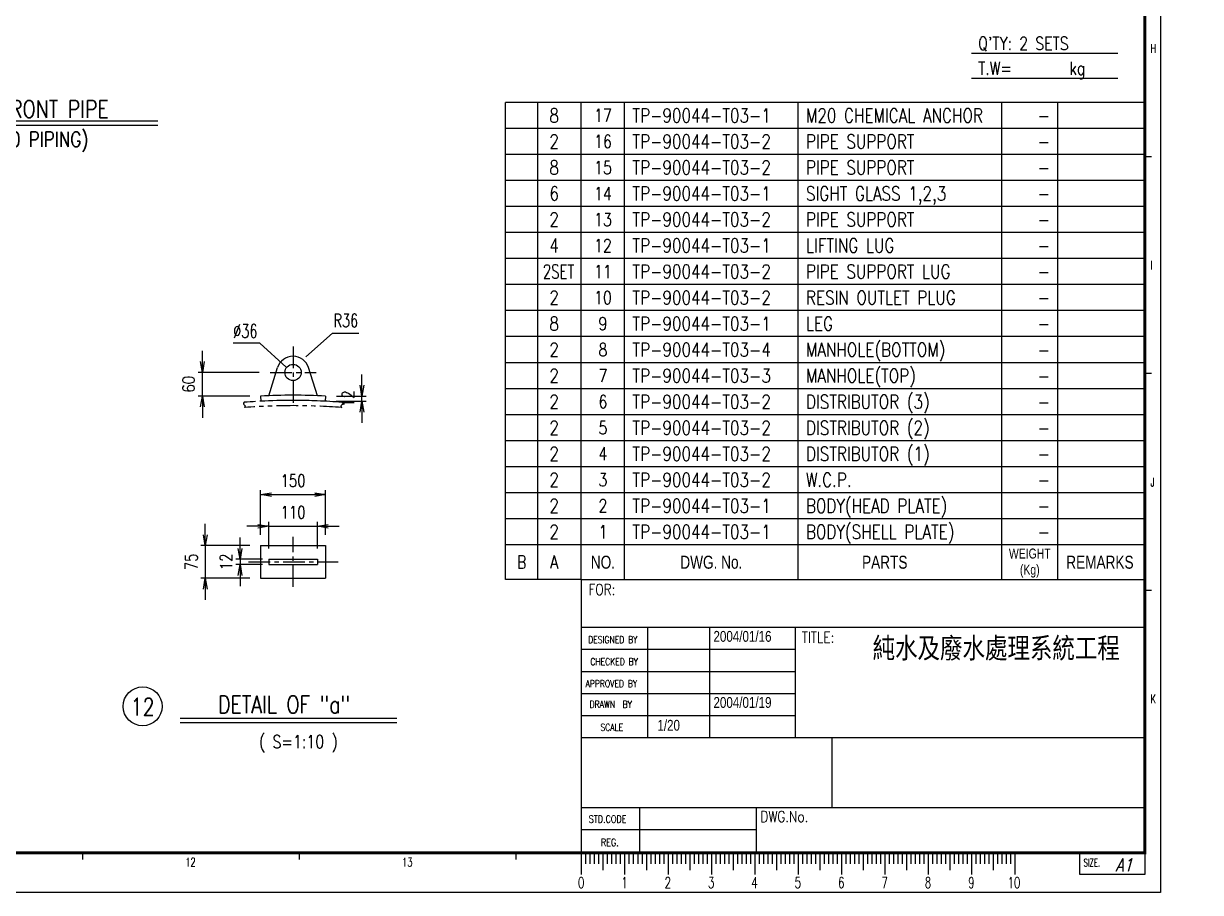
# Model space of a CAD drawing. Extents: x 0 to 36769, y -42 to 11490.
# Drawn here: x 10814 to 16243, y 0 to 4007 of the extents above; entities that cross this region are included whole.
import ezdxf
from ezdxf.enums import TextEntityAlignment as Align

# ---------------------------------------------------------------- set-up
doc = ezdxf.new("R2010")
doc.units = 0
doc.header["$LTSCALE"] = 160
doc.header["$MEASUREMENT"] = 0
doc.linetypes.add('CENTER', pattern=[2, 1.25, -0.25, 0.25, -0.25])
doc.linetypes.add('PHANTOM', pattern=[2.5, 1.25, -0.25, 0.25, -0.25, 0.25, -0.25])
doc.layers.get('0').update_dxf_attribs({"linetype": 'CONTINUOUS'})
doc.layers.get('DEFPOINTS').update_dxf_attribs({"linetype": 'CONTINUOUS'})
for name, color, linetype in [('DIM', 7, 'CONTINUOUS'), ('EQI', 3, 'CONTINUOUS'), ('T-F', 7, 'CONTINUOUS'), ('T-N', 4, 'CONTINUOUS'), ('TEXT', 7, 'CONTINUOUS'), ('TPW', 7, 'CONTINUOUS'), ('ZL', 5, 'CONTINUOUS'), ('枠サブ', 7, 'CONTINUOUS'), ('機器', 3, 'CONTINUOUS')]:
    doc.layers.add(name, color=color, linetype=linetype)
doc.styles.add('CHINA', font='ROMANS', dxfattribs={"bigfont": 'LSP'})
doc.styles.add('NMS', font='romans.shx', dxfattribs={"width": 0.7, "bigfont": 'EXTFONT.shx'})
doc.styles.add('NMS2', font='romans.shx', dxfattribs={"width": 0.7})
doc.styles.add('NMS3', font='romanc.shx', dxfattribs={"width": 0.7})
doc.styles.add('ROMANSEXTFONT', font='romans.shx', dxfattribs={"width": 0.8, "bigfont": 'extfont.shx'})
doc.styles.add('ゴシック', font='MS PGothic.ttf', dxfattribs={"width": 0.8})
doc.styles.add('明朝', font='SIMPLEX', dxfattribs={"width": 0.8})
doc.dimstyles.new('5', dxfattribs={"dimscale": 20, "dimtxt": 2.8, "dimasz": 2.5, "dimexe": 1, "dimexo": 2.5, "dimgap": 0.8, "dimtad": 1, "dimdec": 1, "dimlfac": 0.25, "dimzin": 9, "dimdsep": 46, "dimtxsty": 'ROMANSEXTFONT', "dimblk": 'OPEN', "dimcen": -0.6, "dimclrd": 256, "dimclre": 256, "dimclrt": 2, "dimadec": 0, "dimazin": 0, "dimtfac": 1, "dimtdec": 1, "dimtmove": 1, "dimatfit": 3, "dimldrblk": 'OPEN', "dimfxl": 0, "dimtvp": 1, "dimtolj": 1, "dimtzin": 9, "dimarcsym": 0})
doc.dimstyles.get("Standard").update_dxf_attribs({"dimscale": 20, "dimtxt": 2.8, "dimasz": 2.5, "dimexe": 1, "dimexo": 2.5, "dimgap": 0.8, "dimtad": 1, "dimdec": 0, "dimrnd": 0.5, "dimzin": 9, "dimdsep": 46, "dimtxsty": 'ROMANSEXTFONT', "dimblk": 'OPEN', "dimcen": -0.6, "dimclrd": 256, "dimclre": 256, "dimclrt": 2, "dimadec": 0, "dimazin": 0, "dimtfac": 1, "dimtdec": 0, "dimtmove": 1, "dimatfit": 3, "dimldrblk": 'OPEN', "dimfxl": 0, "dimtvp": 1, "dimtolj": 1, "dimtzin": 9, "dimarcsym": 0})

# ---------------------------------------------------------------- blocks, each defined once
blk = doc.blocks.new('_OPEN')
at = {"color": 0, "linetype": 'ByBlock'}
for p, q in [((-1, 0.17), (0, 0)), ((0, 0), (-1, -0.17)), ((0, 0), (-1, 0))]:
    blk.add_line(p, q, dxfattribs=at)
blk = doc.blocks.new('*D70')
at = {"linetype": 'ByBlock'}
for p, q in [((11907.3, 1649.3), (11907.3, 1854.8)), ((12207.3, 1649.3), (12207.3, 1854.8)), ((11907.3, 1834.8), (12207.3, 1834.8)), ((11907.3, 1599.3), (11907.3, 1599.3))]:
    blk.add_line(p, q, dxfattribs=at)
at = {"layer": 'DEFPOINTS', "linetype": 'ByBlock'}
for p in [(11907.3, 1599.3), (12207.3, 1599.3)]:
    blk.add_point(p, dxfattribs=at)
at = {"linetype": 'ByBlock', "xscale": 50, "yscale": 50, "zscale": 50, "rotation": 180}
blk.add_blockref('_OPEN', (11907.3, 1834.8), dxfattribs=at)
at = {"linetype": 'ByBlock', "xscale": 50, "yscale": 50, "zscale": 50}
blk.add_blockref('_OPEN', (12207.3, 1834.8), dxfattribs=at)
at = {"color": 2, "linetype": 'ByBlock', "insert": (12057.3, 1898.8), "char_height": 56, "attachment_point": 5, "style": 'ROMANSEXTFONT'}
blk.add_mtext('150', dxfattribs=at)
blk = doc.blocks.new('*D69')
at = {"linetype": 'ByBlock'}
for p, q in [((11894.8, 1689), (11844.8, 1689)), ((11944.8, 1586.3), (11944.8, 1709)), ((11944.8, 1689), (12169.8, 1689)), ((12169.8, 1586.3), (12169.8, 1709)), ((12219.8, 1689), (12269.8, 1689))]:
    blk.add_line(p, q, dxfattribs=at)
at = {"layer": 'DEFPOINTS', "linetype": 'ByBlock'}
for p in [(11944.8, 1536.3), (12169.8, 1536.3)]:
    blk.add_point(p, dxfattribs=at)
at = {"linetype": 'ByBlock', "xscale": 50, "yscale": 50, "zscale": 50}
blk.add_blockref('_OPEN', (11944.8, 1689), dxfattribs=at)
at = {"linetype": 'ByBlock', "xscale": 50, "yscale": 50, "zscale": 50, "rotation": 180}
blk.add_blockref('_OPEN', (12169.8, 1689), dxfattribs=at)
at = {"color": 2, "linetype": 'ByBlock', "insert": (12057.3, 1753), "char_height": 56, "attachment_point": 5, "style": 'ROMANSEXTFONT'}
blk.add_mtext('110', dxfattribs=at)
blk = doc.blocks.new('OPEN')
blk = doc.blocks.new('*D68')
at = {"linetype": 'ByBlock'}
for p, q in [((11639.3, 2447.7), (11639.3, 2497.7)), ((11901.1, 2397.7), (11619.3, 2397.7)), ((11639.3, 2289), (11639.3, 2397.7)), ((11857.3, 2289), (11619.3, 2289)), ((11639.3, 2239), (11639.3, 2189))]:
    blk.add_line(p, q, dxfattribs=at)
at = {"layer": 'DEFPOINTS', "linetype": 'ByBlock'}
for p in [(11951.1, 2397.7), (11907.3, 2289)]:
    blk.add_point(p, dxfattribs=at)
at = {"linetype": 'ByBlock', "xscale": 50, "yscale": 50, "zscale": 50}
for p, rotation in [((11639.3, 2397.7), 270), ((11639.3, 2289), 90)]:
    blk.add_blockref('_OPEN', p, dxfattribs=dict(at, rotation=rotation))
at = {"color": 2, "linetype": 'ByBlock', "insert": (11575.3, 2343.4), "char_height": 56, "attachment_point": 5, "rotation": 90, "style": 'ROMANSEXTFONT'}
blk.add_mtext('60', dxfattribs=at)
blk = doc.blocks.new('*D67')
at = {"linetype": 'ByBlock'}
for p, q in [((11812.7, 1586.3), (11812.7, 1636.3)), ((11916, 1536.3), (11792.7, 1536.3)), ((11812.7, 1536.3), (11812.7, 1512.3)), ((11916, 1512.3), (11792.7, 1512.3)), ((11812.7, 1462.3), (11812.7, 1412.3))]:
    blk.add_line(p, q, dxfattribs=at)
at = {"layer": 'DEFPOINTS', "linetype": 'ByBlock'}
for p in [(11966, 1536.3), (11966, 1512.3)]:
    blk.add_point(p, dxfattribs=at)
at = {"linetype": 'ByBlock', "xscale": 50, "yscale": 50, "zscale": 50}
for p, rotation in [((11812.7, 1536.3), 270), ((11812.7, 1512.3), 90)]:
    blk.add_blockref('_OPEN', p, dxfattribs=dict(at, rotation=rotation))
at = {"color": 2, "linetype": 'ByBlock', "insert": (11748.7, 1524.3), "char_height": 56, "attachment_point": 5, "rotation": 90, "style": 'ROMANSEXTFONT'}
blk.add_mtext('12', dxfattribs=at)
blk = doc.blocks.new('*D66')
at = {"linetype": 'ByBlock'}
for p, q in [((11652.2, 1649.3), (11652.2, 1699.3)), ((11857.3, 1599.3), (11632.2, 1599.3)), ((11652.2, 1599.3), (11652.2, 1449.3)), ((11857.3, 1449.3), (11632.2, 1449.3)), ((11652.2, 1399.3), (11652.2, 1349.3))]:
    blk.add_line(p, q, dxfattribs=at)
at = {"layer": 'DEFPOINTS', "linetype": 'ByBlock'}
for p in [(11907.3, 1599.3), (11907.3, 1449.3)]:
    blk.add_point(p, dxfattribs=at)
at = {"linetype": 'ByBlock', "xscale": 50, "yscale": 50, "zscale": 50}
for p, rotation in [((11652.2, 1599.3), 270), ((11652.2, 1449.3), 90)]:
    blk.add_blockref('_OPEN', p, dxfattribs=dict(at, rotation=rotation))
at = {"color": 2, "linetype": 'ByBlock', "insert": (11588.2, 1524.3), "char_height": 56, "attachment_point": 5, "rotation": 90, "style": 'ROMANSEXTFONT'}
blk.add_mtext('75', dxfattribs=at)
blk = doc.blocks.new('*D65')
at = {"linetype": 'ByBlock'}
for p, q in [((12375.2, 2339), (12375.2, 2389)), ((12257.3, 2289), (12395.2, 2289)), ((12375.2, 2265.1), (12375.2, 2289)), ((12256.1, 2265.1), (12395.2, 2265.1)), ((12375.2, 2215.1), (12375.2, 2165.1))]:
    blk.add_line(p, q, dxfattribs=at)
at = {"layer": 'DEFPOINTS', "linetype": 'ByBlock'}
for p in [(12207.3, 2289), (12206.1, 2265.1)]:
    blk.add_point(p, dxfattribs=at)
at = {"linetype": 'ByBlock', "xscale": 50, "yscale": 50, "zscale": 50}
for p, rotation in [((12375.2, 2289), 270), ((12375.2, 2265.1), 90)]:
    blk.add_blockref('_OPEN', p, dxfattribs=dict(at, rotation=rotation))
at = {"color": 2, "linetype": 'ByBlock', "insert": (12311.2, 2277.1), "char_height": 56, "attachment_point": 5, "rotation": 90, "style": 'ROMANSEXTFONT'}
blk.add_mtext('12', dxfattribs=at)
blk = doc.blocks.new('*D6')
at = {"linetype": 'ByBlock'}
for p, q in [((28001.5, 2365.3), (27962.7, 2396.9)), ((28040.2, 2333.7), (28582.7, 1891.3)), ((28621.5, 1859.7), (28660.2, 1828.1)), ((0, 0), (0, 0)), ((0, 0), (0, 0))]:
    blk.add_line(p, q, dxfattribs=at)
at = {"layer": 'DEFPOINTS', "linetype": 'ByBlock'}
for p in [(28040.2, 2333.7), (28582.7, 1891.3)]:
    blk.add_point(p, dxfattribs=at)
at = {"linetype": 'ByBlock', "xscale": 50, "yscale": 50, "zscale": 50}
for p, rotation in [((28040.2, 2333.7), 320.8027766848937), ((28582.7, 1891.3), 140.8027766848942)]:
    blk.add_blockref('_OPEN', p, dxfattribs=dict(at, rotation=rotation))
at = {"color": 2, "linetype": 'ByBlock', "insert": (28339.3, 2146.6), "char_height": 56, "attachment_point": 5, "rotation": 320.8028, "style": 'ROMANSEXTFONT'}
blk.add_mtext('\\A1;P.CD.175', dxfattribs=at)

msp = doc.modelspace()

# ---------------------------------------------------------------- linework, layer by layer
at = {"color": 7}
for p, q in [((11536.44572, 803.31299), (12536.44572, 803.31299)), ((11536.44572, 783.31299), (12536.44572, 783.31299))]:
    msp.add_line(p, q, dxfattribs=at)
at = {"layer": 'DIM', "color": 0, "start_tangent": (-0.6081108742, -0.793852105), "end_tangent": (-0.4051244879, -0.9142615322)}
msp.add_spline([(11831.61417, 2260.29496), (11828.08821, 2252.5348), (11836.32817, 2243.5016), (11833.48077, 2235.35584)], degree=3, dxfattribs=at)
at = {"layer": 'EQI', "color": 1, "linetype": 'CENTER', "ltscale": 0.5}
for p, q in [((12057.31802, 2517.34907), (12057.31802, 2238.2496)), ((11951.12008, 2397.72972), (12163.51595, 2397.72972)), ((12057.31802, 1408.84182), (12057.31802, 1639.84116)), ((11851.41622, 1524.34149), (12265.58201, 1524.34149))]:
    msp.add_line(p, q, dxfattribs=at)
at = {"layer": 'EQI', "color": 3}
for p, q in [((11944.81802, 2290.65285), (11985.80494, 2420.33237)), ((12169.81802, 2290.65285), (12128.83109, 2420.33237)), ((11907.31802, 2289.03653), (11908.49912, 2265.06561)), ((12207.31802, 2289.03653), (12206.13691, 2265.06561)), ((11907.31802, 1599.34149), (12207.31802, 1599.34149)), ((11907.31802, 1599.34149), (11907.31802, 1449.34149)), ((12207.31802, 1599.34149), (12207.31802, 1449.34149)), ((11944.81802, 1536.34176), (12169.81802, 1536.34176)), ((11944.81802, 1536.34176), (11944.81802, 1512.34122)), ((12169.81802, 1536.34176), (12169.81802, 1512.34122)), ((11944.81802, 1512.34122), (12169.81802, 1512.34122)), ((11907.31802, 1449.34149), (12207.31802, 1449.34149))]:
    msp.add_line(p, q, dxfattribs=at)
msp.add_circle((12057.31802, 2397.72972), 37.5, dxfattribs=at)
for centre, radius, start, end in [((12057.31802, 2397.72972), 75, 17.53982868, 162.46017132), ((12057.31802, -755.27028), 3048, 87.17918642, 92.82081358), ((12057.31802, -755.27028), 3024, 87.17918642, 92.82081358)]:
    msp.add_arc(centre, radius, start, end, dxfattribs=at)
at = {"layer": 'T-F'}
for p, q in [((16016.8863, 3392.65887), (15986.8863, 3392.65887)), ((16016.8863, 2392.65887), (15986.8863, 2392.65887)), ((16016.8863, 1392.65887), (15986.8863, 1392.65887)), ((11086.8863, 152.65887), (11086.8863, 182.65887)), ((12086.8863, 152.65887), (12086.8863, 182.65887)), ((13086.8863, 152.65887), (13086.8863, 182.65887))]:
    msp.add_line(p, q, dxfattribs=at)
at = {"layer": 'T-F', "color": 1}
for p, q in [((13386.8863, 182.65887), (13386.8863, 82.65887)), ((13406.8863, 182.65887), (13406.8863, 132.65887)), ((13426.8863, 182.65887), (13426.8863, 132.65887)), ((13446.8863, 182.65887), (13446.8863, 132.65887)), ((13466.8863, 182.65887), (13466.8863, 132.65887)), ((13486.8863, 182.65887), (13486.8863, 102.65887)), ((13506.8863, 182.65887), (13506.8863, 132.65887)), ((13526.8863, 182.65887), (13526.8863, 132.65887)), ((13546.8863, 182.65887), (13546.8863, 132.65887)), ((13566.8863, 182.65887), (13566.8863, 132.65887)), ((13586.8863, 182.65887), (13586.8863, 82.65887)), ((13606.8863, 182.65887), (13606.8863, 132.65887)), ((13626.8863, 182.65887), (13626.8863, 132.65887)), ((13646.8863, 182.65887), (13646.8863, 132.65887)), ((13666.8863, 182.65887), (13666.8863, 132.65887)), ((13686.8863, 182.65887), (13686.8863, 102.65887)), ((13706.8863, 182.65887), (13706.8863, 132.65887)), ((13726.8863, 182.65887), (13726.8863, 132.65887)), ((13746.8863, 182.65887), (13746.8863, 132.65887)), ((13766.8863, 182.65887), (13766.8863, 132.65887)), ((13786.8863, 182.65887), (13786.8863, 82.65887)), ((13806.8863, 182.65887), (13806.8863, 132.65887)), ((13826.8863, 182.65887), (13826.8863, 132.65887)), ((13846.8863, 182.65887), (13846.8863, 132.65887)), ((13866.8863, 182.65887), (13866.8863, 132.65887)), ((13886.8863, 182.65887), (13886.8863, 102.65887)), ((13906.8863, 182.65887), (13906.8863, 132.65887)), ((13926.8863, 182.65887), (13926.8863, 132.65887)), ((13946.8863, 182.65887), (13946.8863, 132.65887)), ((13966.8863, 182.65887), (13966.8863, 132.65887)), ((13986.8863, 182.65887), (13986.8863, 82.65887)), ((14006.8863, 182.65887), (14006.8863, 132.65887)), ((14026.8863, 182.65887), (14026.8863, 132.65887)), ((14046.8863, 182.65887), (14046.8863, 132.65887)), ((14066.8863, 182.65887), (14066.8863, 132.65887)), ((14086.8863, 182.65887), (14086.8863, 102.65887)), ((14106.8863, 182.65887), (14106.8863, 132.65887)), ((14126.8863, 182.65887), (14126.8863, 132.65887)), ((14146.8863, 182.65887), (14146.8863, 132.65887)), ((14166.8863, 182.65887), (14166.8863, 132.65887)), ((14186.8863, 182.65887), (14186.8863, 82.65887)), ((14206.8863, 182.65887), (14206.8863, 132.65887)), ((14226.8863, 182.65887), (14226.8863, 132.65887)), ((14246.8863, 182.65887), (14246.8863, 132.65887)), ((14266.8863, 182.65887), (14266.8863, 132.65887)), ((14286.8863, 182.65887), (14286.8863, 102.65887)), ((14306.8863, 182.65887), (14306.8863, 132.65887)), ((14326.8863, 182.65887), (14326.8863, 132.65887)), ((14346.8863, 182.65887), (14346.8863, 132.65887)), ((14366.8863, 182.65887), (14366.8863, 132.65887)), ((14386.8863, 182.65887), (14386.8863, 82.65887)), ((14406.8863, 182.65887), (14406.8863, 132.65887)), ((14426.8863, 182.65887), (14426.8863, 132.65887)), ((14446.8863, 182.65887), (14446.8863, 132.65887)), ((14466.8863, 182.65887), (14466.8863, 132.65887)), ((14486.8863, 182.65887), (14486.8863, 102.65887)), ((14506.8863, 182.65887), (14506.8863, 132.65887)), ((14526.8863, 182.65887), (14526.8863, 132.65887)), ((14546.8863, 182.65887), (14546.8863, 132.65887)), ((14566.8863, 182.65887), (14566.8863, 132.65887)), ((14586.8863, 182.65887), (14586.8863, 82.65887)), ((14606.8863, 182.65887), (14606.8863, 132.65887)), ((14626.8863, 182.65887), (14626.8863, 132.65887)), ((14646.8863, 182.65887), (14646.8863, 132.65887)), ((14666.8863, 182.65887), (14666.8863, 132.65887)), ((14686.8863, 182.65887), (14686.8863, 102.65887)), ((14706.8863, 182.65887), (14706.8863, 132.65887)), ((14726.8863, 182.65887), (14726.8863, 132.65887)), ((14746.8863, 182.65887), (14746.8863, 132.65887)), ((14766.8863, 182.65887), (14766.8863, 132.65887)), ((14786.8863, 182.65887), (14786.8863, 82.65887)), ((14806.8863, 182.65887), (14806.8863, 132.65887)), ((14826.8863, 182.65887), (14826.8863, 132.65887)), ((14846.8863, 182.65887), (14846.8863, 132.65887)), ((14866.8863, 182.65887), (14866.8863, 132.65887)), ((14886.8863, 182.65887), (14886.8863, 102.65887)), ((14906.8863, 182.65887), (14906.8863, 132.65887)), ((14926.8863, 182.65887), (14926.8863, 132.65887)), ((14946.8863, 182.65887), (14946.8863, 132.65887)), ((14966.8863, 182.65887), (14966.8863, 132.65887)), ((14986.8863, 182.65887), (14986.8863, 82.65887)), ((15006.8863, 182.65887), (15006.8863, 132.65887)), ((15026.8863, 182.65887), (15026.8863, 132.65887)), ((15046.8863, 182.65887), (15046.8863, 132.65887)), ((15066.8863, 182.65887), (15066.8863, 132.65887)), ((15086.8863, 182.65887), (15086.8863, 102.65887)), ((15106.8863, 182.65887), (15106.8863, 132.65887)), ((15126.8863, 182.65887), (15126.8863, 132.65887)), ((15146.8863, 182.65887), (15146.8863, 132.65887)), ((15166.8863, 182.65887), (15166.8863, 132.65887)), ((15186.8863, 182.65887), (15186.8863, 82.65887)), ((15206.8863, 182.65887), (15206.8863, 132.65887)), ((15226.8863, 182.65887), (15226.8863, 132.65887)), ((15246.8863, 182.65887), (15246.8863, 132.65887)), ((15266.8863, 182.65887), (15266.8863, 132.65887)), ((15286.8863, 182.65887), (15286.8863, 102.65887)), ((15306.8863, 182.65887), (15306.8863, 132.65887)), ((15326.8863, 182.65887), (15326.8863, 132.65887)), ((15346.8863, 182.65887), (15346.8863, 132.65887)), ((15366.8863, 182.65887), (15366.8863, 132.65887)), ((15386.8863, 182.65887), (15386.8863, 82.65887)), ((15686.8863, 82.65887), (15686.8863, 182.65887)), ((15986.8863, 182.65887), (15986.8863, 82.65887)), ((15986.8863, 182.65887), (15986.8863, 82.65887)), ((15986.8863, 82.65887), (15686.8863, 82.65887))]:
    msp.add_line(p, q, dxfattribs=at)
at = {"layer": 'T-F', "const_width": 14}
msp.add_lwpolyline([(86.8863, 11392.65887), (15986.8863, 11392.65887), (15986.8863, 182.65887), (86.8863, 182.65887)], close=True, dxfattribs=at)
at = {"layer": 'TEXT', "color": 7}
for p, q in [((9998.81329, 3557.91677), (11432.81864, 3557.91677)), ((9998.81329, 3537.91677), (11432.81864, 3537.91677))]:
    msp.add_line(p, q, dxfattribs=at)
msp.add_circle((11363.27974, 858.20081), 90, dxfattribs=at)
at = {"layer": 'TPW', "color": 160}
for p, q in [((13386.69253, 1442.90604), (15986.8863, 1442.90604)), ((13386.69253, 1442.90604), (13386.69253, 182.65887)), ((13386.69253, 1222.73638), (15986.8863, 1222.73638)), ((13386.69253, 714.65254), (15986.8863, 714.65254)), ((13386.69253, 391.86987), (15986.8863, 391.86987))]:
    msp.add_line(p, q, dxfattribs=at)
at = {"layer": 'TPW', "color": 4}
for p, q in [((13691.54283, 1222.73638), (13691.54283, 714.65254)), ((13978.91539, 1222.73638), (13978.91539, 714.65254)), ((14372.97293, 1222.73638), (14372.97293, 714.65254)), ((13386.69253, 1121.11961), (14372.97293, 1121.11961)), ((13386.69253, 1019.50284), (14372.97293, 1019.50284)), ((13386.69253, 917.88608), (14372.97293, 917.88608)), ((13386.69253, 816.26931), (14372.97293, 816.26931)), ((14541.94498, 714.65254), (14541.94498, 391.86987)), ((13655.67809, 391.86987), (13655.67809, 188.63633)), ((14193.64922, 391.86987), (14193.64922, 188.63633)), ((13386.69253, 290.2531), (14193.64922, 290.2531))]:
    msp.add_line(p, q, dxfattribs=at)
at = {"layer": 'ZL', "color": 160}
msp.add_lwpolyline([(0, 11489.58016), (16058.20392, 11489.58016), (16058.20392, 0), (0, 0)], close=True, dxfattribs=at)
at = {"layer": '枠サブ', "color": 7, "linetype": 'Continuous'}
for p, q in [((15187.06847, 3870.23125), (15862.06847, 3870.23125)), ((15187.06847, 3755.65529), (15862.06847, 3755.65529))]:
    msp.add_line(p, q, dxfattribs=at)
at = {"layer": '枠サブ', "color": 0, "linetype": 'Continuous', "ltscale": 10}
for p, q in [((13036.69253, 1442.90604), (13036.69253, 3642.90604)), ((13186.69253, 1442.90604), (13186.69253, 3642.90604)), ((13386.69253, 1442.90604), (13386.69253, 3642.90604)), ((13586.69253, 1442.90604), (13586.69253, 3642.90604)), ((14386.69253, 1442.90604), (14386.69253, 3642.90604)), ((15326.74579, 1442.90604), (15326.74579, 3642.90604)), ((15584.39585, 1442.90604), (15584.39585, 3642.90604)), ((13386.69253, 1442.90604), (13036.69253, 1442.90604))]:
    msp.add_line(p, q, dxfattribs=at)
at = {"layer": '枠サブ', "color": 0, "ltscale": 10}
for p, q in [((15986.8863, 3642.90604), (13036.69253, 3642.90604)), ((15986.8863, 3522.90604), (13036.69253, 3522.90604)), ((15986.8863, 3402.90604), (13036.69253, 3402.90604)), ((15986.8863, 3282.90604), (13036.69253, 3282.90604)), ((15986.8863, 3162.90604), (13036.69253, 3162.90604)), ((15986.8863, 3042.90604), (13036.69253, 3042.90604)), ((15986.8863, 2922.90604), (13036.69253, 2922.90604)), ((15986.8863, 2802.90604), (13036.69253, 2802.90604)), ((15986.8863, 2682.90604), (13036.69253, 2682.90604)), ((15986.8863, 2562.90604), (13036.69253, 2562.90604)), ((15986.8863, 2442.90604), (13036.69253, 2442.90604)), ((15986.8863, 2322.90604), (13036.69253, 2322.90604)), ((15986.8863, 2202.90604), (13036.69253, 2202.90604)), ((15986.8863, 2082.90604), (13036.69253, 2082.90604)), ((15986.8863, 1962.90604), (13036.69253, 1962.90604)), ((15986.8863, 1842.90604), (13036.69253, 1842.90604)), ((15986.8863, 1722.90604), (13036.69253, 1722.90604)), ((15986.8863, 1602.90604), (13036.69253, 1602.90604))]:
    msp.add_line(p, q, dxfattribs=at)
at = {"layer": '機器', "color": 0, "linetype": 'PHANTOM', "ltscale": 0.5}
for radius, start, end in [(3024, 85.71960496, 94.28039504), (3000, 85.73069562, 94.26930438)]:
    msp.add_arc((12057.31802, -755.27028), radius, start, end, dxfattribs=at)
at = {"layer": '機器', "color": 0, "start_tangent": (0.6081108742, -0.793852105), "end_tangent": (0.4051244879, -0.9142615322)}
msp.add_spline([(12283.02186, 2260.29496), (12286.54782, 2252.5348), (12278.30786, 2243.5016), (12281.15526, 2235.35584)], degree=3, dxfattribs=at)

# ---------------------------------------------------------------- texts
at = {"color": 2, "style": 'ROMANSEXTFONT', "width": 0.8}
for s, height, p in [('12', 80, (11363.37993, 856.12954)), ('( S=1:10 )', 60, (12081.6839, 691.00267))]:
    msp.add_text(s, height=height, dxfattribs=at).set_placement(p, align=Align.MIDDLE)
at = {"layer": 'T-N', "color": 4, "width": 0.7}
for s, height, style, p in [('H', 40, 'NMS2', (16012.39889, 3872.46882)), ('I', 40, 'NMS2', (16012.39889, 2872.46882)), ('J', 40, 'NMS2', (16012.39889, 1872.46882)), ('K', 40, 'NMS2', (16012.39889, 872.46882)), ('12', 40, 'NMS2', (11560.21623, 119.87501)), ('13', 40, 'NMS2', (12560.21623, 119.87501)), ('0', 50, 'NMS3', (13371.16663, 20.48823)), ('1', 50, 'NMS3', (13571.16663, 20.48823)), ('2', 50, 'NMS3', (13771.16663, 20.48823)), ('3', 50, 'NMS3', (13971.16663, 20.48823)), ('4', 50, 'NMS3', (14171.16663, 20.48823)), ('5', 50, 'NMS3', (14371.16663, 20.48823)), ('6', 50, 'NMS3', (14571.16663, 20.48823)), ('7', 50, 'NMS3', (14771.16663, 20.48823)), ('8', 50, 'NMS3', (14971.16663, 20.48823)), ('9', 50, 'NMS3', (15171.16663, 20.48823)), ('10', 50, 'NMS3', (15352.67, 20.48823))]:
    msp.add_text(s, height=height, dxfattribs=dict(at, style=style)).set_placement(p)
at = {"layer": 'T-N', "color": 1, "style": 'NMS3', "width": 0.65}
msp.add_text('SIZE.', height=35, dxfattribs=at).set_placement((15704.2879, 109.08447), align=Align.BOTTOM_LEFT)
at = {"layer": 'T-N', "color": 1, "style": 'NMS3', "oblique": 15, "width": 0.8}
msp.add_text('A1', height=60, dxfattribs=at).set_placement((15850.1907, 78.99312), align=Align.BOTTOM_LEFT)
at = {"layer": 'TEXT', "color": 2}
for s, height, style, width, p in [('DETAIL OF FRONT PIPE', 80, 'ROMANSEXTFONT', 0.8, (10720.49311, 3612.42208)), ('(PVC Sch.80 PIPING)', 70, 'ROMANSEXTFONT', 0.8, (10720.49311, 3467.82206)), ('R36', 62.208, 'NMS2', 0.7, (12300.70638, 2637.32437)), ('%%c36', 62.208, 'NMS2', 0.7, (11837.26076, 2588.76556))]:
    msp.add_text(s, height=height, dxfattribs=dict(at, style=style, width=width)).set_placement(p, align=Align.MIDDLE)
at = {"layer": 'TEXT', "color": 2, "linetype": 'Continuous', "style": 'NMS', "width": 0.8}
msp.add_text('DETAIL OF "a"', height=80, dxfattribs=at).set_placement((11711.38211, 826.75852))
at = {"layer": 'TPW', "color": 4, "style": 'CHINA', "width": 0.8}
for s, height, p in [('FOR:', 50.808384, (13420.14498, 1371.25559)), ('TITLE:', 50.808384, (14403.97588, 1151.08593)), ('DESIGNED BY', 32.1786432, (13418.70165, 1150.301)), ('CHECKED BY', 32.178643, (13428.60741, 1048.68417)), ('APPROVED BY', 32.1786432, (13406.35352, 947.0674)), ('DRAWN  BY', 32.178643, (13425.44245, 851.86095)), ('SCALE', 32.178643, (13475.23361, 745.43643)), ('STD.CODE', 33.872256, (13421.17985, 321.63475)), ('DWG.No.', 50.808384, (14213.15111, 324.50523)), ('REG.', 33.872256, (13477.35434, 214.04052))]:
    msp.add_text(s, height=height, dxfattribs=at).set_placement(p)
at = {"layer": 'TPW', "color": 4, "char_height": 50, "attachment_point": 1, "style": 'ROMANSEXTFONT'}
for s, insert in [('{\\f????|b0|i0|c0|p54;2004/01/16}', (13996.57699, 1205.86605)), ('{\\f????|b0|i0|c0|p54;2004/01/19}', (13996.57699, 901.01575))]:
    msp.add_mtext(s, dxfattribs=dict(at, insert=insert))
at = {"layer": 'TPW', "color": 2, "insert": (13737.92175, 795.97367), "char_height": 50, "width": 196, "attachment_point": 1, "style": 'ROMANSEXTFONT'}
msp.add_mtext('{\\f????|b0|i0|c0|p54;1/20}', dxfattribs=at)
at = {"layer": '枠サブ', "color": 2, "style": 'ROMANSEXTFONT', "width": 0.8}
for s, height, p in [("Q'TY: 2 SETS", 60, (15217.4335, 3915.23125)), ('T.W=       kg', 60, (15217.4335, 3800.65529)), ('TP-90044-T03-1', 64, (13623.05205, 3582.90604)), ('M20 CHEMICAL ANCHOR', 64, (14423.05205, 3582.90604)), ('TP-90044-T03-2', 64, (13623.05205, 3462.90604)), ('PIPE SUPPORT', 64, (14423.05205, 3462.90604)), ('TP-90044-T03-2', 64, (13623.05205, 3342.90604)), ('PIPE SUPPORT', 64, (14423.05205, 3342.90604)), ('TP-90044-T03-1', 64, (13623.05205, 3222.90604)), ('SIGHT GLASS 1,2,3', 64, (14423.05205, 3222.90604)), ('TP-90044-T03-2', 64, (13623.05205, 3102.90604)), ('PIPE SUPPORT ', 64, (14423.05205, 3102.90604)), ('TP-90044-T03-1', 64, (13623.05205, 2982.90604)), ('LIFTING LUG', 64, (14423.05205, 2982.90604)), ('TP-90044-T03-2', 64, (13623.05205, 2862.90604)), ('PIPE SUPPORT LUG ', 64, (14423.05205, 2862.90604)), ('TP-90044-T03-2', 64, (13623.05205, 2742.90604)), ('RESIN OUTLET PLUG', 64, (14423.05205, 2742.90604)), ('TP-90044-T03-1', 64, (13623.05205, 2622.90604)), ('LEG', 64, (14423.05205, 2622.90604)), ('TP-90044-T03-4', 64, (13623.05205, 2502.90604)), ('MANHOLE(BOTTOM)', 64, (14423.05205, 2502.90604)), ('TP-90044-T03-3', 64, (13623.05205, 2382.90604)), ('MANHOLE(TOP)', 64, (14423.05205, 2382.90604)), ('TP-90044-T03-2                 ', 64, (13623.05205, 2262.90604)), ('DISTRIBUTOR (3)', 64, (14423.05205, 2262.90604)), ('TP-90044-T03-2', 64, (13623.05205, 2142.90604)), ('DISTRIBUTOR (2)', 64, (14423.05205, 2142.90604)), ('DISTRIBUTOR (1)', 64, (14423.05205, 2022.90604)), ('TP-90044-T03-2                 ', 64, (13623.05205, 2022.90604)), ('TP-90044-T03-2', 64, (13623.05205, 1902.90604)), ('W.C.P.', 64, (14423.05205, 1902.90604)), ('TP-90044-T03-1', 64, (13623.05205, 1782.90604)), ('BODY(HEAD PLATE)', 64, (14423.05205, 1782.90604)), ('TP-90044-T03-1', 64, (13623.05205, 1662.90604)), ('BODY(SHELL PLATE)', 64, (14423.05205, 1662.90604))]:
    msp.add_text(s, height=height, dxfattribs=at).set_placement(p, align=Align.MIDDLE_LEFT)
at = {"layer": '枠サブ', "color": 2}
for s, style, width, p in [('8', 'ROMANSEXTFONT', 0.8, (13261.69253, 3582.90604)), ('2', 'ROMANSEXTFONT', 0.8, (13261.69253, 3462.90604)), ('8', 'ROMANSEXTFONT', 0.8, (13261.69253, 3342.90604)), ('6', 'ROMANSEXTFONT', 0.8, (13261.69253, 3222.90604)), ('2', 'ROMANSEXTFONT', 0.8, (13261.69253, 3102.90604)), ('4', 'ROMANSEXTFONT', 0.8, (13261.69253, 2982.90604)), ('2SET', 'NMS', 0.7, (13281.82935, 2862.90604)), ('2', 'ROMANSEXTFONT', 0.8, (13261.69253, 2742.90604)), ('8', 'ROMANSEXTFONT', 0.8, (13261.69253, 2622.90604)), ('2', 'ROMANSEXTFONT', 0.8, (13261.69253, 2502.90604)), ('2', 'ROMANSEXTFONT', 0.8, (13261.69253, 2382.90604)), ('2', 'ROMANSEXTFONT', 0.8, (13261.69253, 2262.90604)), ('2', 'ROMANSEXTFONT', 0.8, (13261.69253, 2142.90604)), ('2', 'ROMANSEXTFONT', 0.8, (13261.69253, 2022.90604)), ('2', 'ROMANSEXTFONT', 0.8, (13261.69253, 1902.90604)), ('2', 'ROMANSEXTFONT', 0.8, (13261.69253, 1782.90604)), ('2', 'ROMANSEXTFONT', 0.8, (13261.69253, 1662.90604))]:
    msp.add_text(s, height=64, dxfattribs=dict(at, style=style, width=width)).set_placement(p, align=Align.MIDDLE)
at = {"layer": '枠サブ', "ltscale": 10, "width": 0.8}
for s, height, style, p in [('17', 60, 'ROMANSEXTFONT', (13486.69253, 3582.90604)), ('16', 60, 'ROMANSEXTFONT', (13486.69253, 3462.90604)), ('15', 60, 'ROMANSEXTFONT', (13486.69253, 3342.90604)), ('14', 60, 'ROMANSEXTFONT', (13486.69253, 3222.90604)), ('13', 60, 'ROMANSEXTFONT', (13486.69253, 3102.90604)), ('12', 60, 'ROMANSEXTFONT', (13486.69253, 2982.90604)), ('11', 60, 'ROMANSEXTFONT', (13486.69253, 2862.90604)), ('10', 60, 'ROMANSEXTFONT', (13486.69253, 2742.90604)), ('6', 60, 'ROMANSEXTFONT', (13486.69253, 2262.90604)), ('5', 60, 'ROMANSEXTFONT', (13486.69253, 2142.90604)), ('4', 60, 'ROMANSEXTFONT', (13486.69253, 2022.90604)), ('3', 60, 'ROMANSEXTFONT', (13486.69253, 1902.90604)), ('2', 60, 'ROMANSEXTFONT', (13486.69253, 1782.90604)), ('1', 60, 'ROMANSEXTFONT', (13486.69253, 1662.90604)), ('WEIGHT', 46, 'ゴシック', (15455.5708, 1562.90604)), ('B', 60, 'ROMANSEXTFONT', (13111.69253, 1523.09999)), ('A', 60, 'ROMANSEXTFONT', (13261.69253, 1523.09999)), ('NO.', 60, 'ゴシック', (13486.69253, 1522.90604)), ('DWG. No.', 60, 'ゴシック', (13986.69253, 1522.90604)), ('PARTS', 60, 'ゴシック', (14786.69253, 1522.90604)), ('REMARKS', 60, 'ゴシック', (15779.17045, 1522.90604)), ('(Kg)', 46, 'ゴシック', (15455.5708, 1482.90604))]:
    msp.add_text(s, height=height, dxfattribs=dict(at, style=style)).set_placement(p, align=Align.MIDDLE)
at = {"layer": '枠サブ', "color": 2, "style": 'ROMANSEXTFONT', "width": 0.8}
for p in [(15549.29541, 3582.90604), (15549.29541, 3462.90604), (15549.29541, 3342.90604), (15549.29541, 3222.90604), (15549.29541, 3102.90604), (15549.29541, 2982.90604), (15549.29541, 2862.90604), (15549.29541, 2742.90604), (15549.29541, 2622.90604), (15549.29541, 2502.90604), (15549.29541, 2382.90604), (15549.29541, 2262.90604), (15549.29541, 2142.90604), (15549.29541, 2022.90604), (15549.29541, 1902.90604), (15549.29541, 1782.90604), (15549.29541, 1662.90604)]:
    msp.add_text('-', height=64, dxfattribs=at).set_placement(p, align=Align.MIDDLE_RIGHT)
at = {"layer": '枠サブ', "style": 'ROMANSEXTFONT', "width": 0.8}
for s, p in [('9', (13486.69253, 2622.90604)), ('8', (13486.69253, 2502.90604)), ('7', (13486.69253, 2382.90604))]:
    msp.add_text(s, height=60, dxfattribs=at).set_placement(p, align=Align.MIDDLE)
at = {"layer": '枠サブ', "color": 2, "insert": (14730.60607, 1174.87665), "char_height": 95, "width": 2013.4471275, "attachment_point": 1, "style": '明朝'}
msp.add_mtext('{\\fSimSun|b0|i0|c134|p2;純水及廢水處理系統工程}', dxfattribs=at)

# ---------------------------------------------------------------- dimensions: what is measured, and where the dimension line sits
at = {"layer": 'DIM'}
for base, p1, p2, text, picture, middle in [((11639.28188, 2397.72972), (11907.31802, 2289.03653), (11951.12008, 2397.72972), '60', '*D68', (11575.28188, 2343.38312)), ((11652.2031, 1449.34149), (11907.31802, 1599.34149), (11907.31802, 1449.34149), '75', '*D66', (11588.2031, 1524.34149)), ((11812.70781, 1512.34122), (11966.04366, 1536.34176), (11966.04366, 1512.34122), '12', '*D67', (11748.70781, 1524.34149))]:
    dim = msp.add_linear_dim(base=base, p1=p1, p2=p2, angle=90, text=text, dimstyle='Standard', dxfattribs=at)
    dim.commit()
    dim.dimension.update_dxf_attribs({"geometry": picture, "text_midpoint": middle})
dim = msp.add_diameter_dim_2p(p1=(28582.71976, 1891.31434), p2=(28040.23695, 2333.70874), dimstyle='5', override={"dimpost": 'P.CD.<>'}, dxfattribs=at)
dim.commit()
dim.dimension.update_dxf_attribs({"geometry": '*D6', "text_midpoint": (28339.28599, 2146.61045)})
for base, p1, p2, text, picture, middle in [((12207.31802, 1834.75614), (11907.31802, 1599.34149), (12207.31802, 1599.34149), '150', '*D70', (12057.31802, 1898.75614)), ((12169.81802, 1689.00453), (11944.81802, 1536.34176), (12169.81802, 1536.34176), '110', '*D69', (12057.31802, 1753.00453))]:
    dim = msp.add_linear_dim(base=base, p1=p1, p2=p2, text=text, dimstyle='Standard', dxfattribs=at)
    dim.commit()
    dim.dimension.update_dxf_attribs({"geometry": picture, "text_midpoint": middle})
at = {"layer": 'TEXT'}
dim = msp.add_linear_dim(base=(12375.21846, 2289.03653), p1=(12206.13691, 2265.06561), p2=(12207.31802, 2289.03653), angle=90, text='12', dimstyle='Standard', dxfattribs=at)
dim.commit()
dim.dimension.update_dxf_attribs({"geometry": '*D65', "text_midpoint": (12311.21846, 2277.05107)})

# ---------------------------------------------------------------- leaders
for points in [[(12116.22201, 2469.44757), (12238.4943, 2579.78573), (12360.63412, 2579.78573)], [(12025.55719, 2422.95047), (11903.2849, 2533.28863), (11781.14509, 2533.28863)]]:
    msp.add_leader(points, dimstyle='Standard', override={"dimgap": 0.8, "dimtad": 0, "dimldrblk": 'OPEN'}, dxfattribs=at)

doc.saveas('drawing.dxf')
